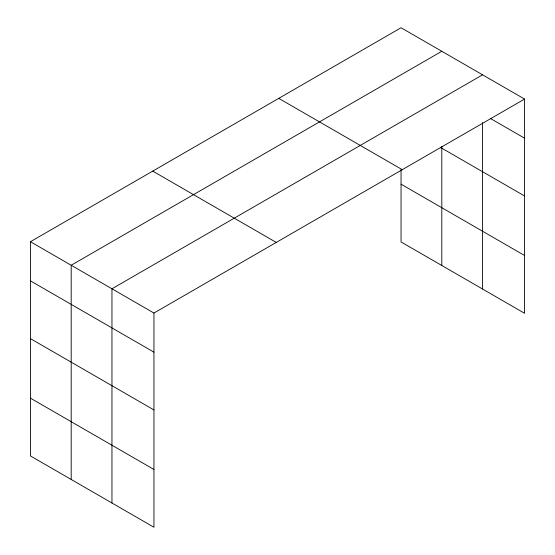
<?xml version="1.0" encoding="UTF-8"?>
<svg xmlns="http://www.w3.org/2000/svg" width="555" height="555" viewBox="0 0 555 555"><rect width="100%" height="100%" fill="white"/><g stroke="black" fill="none" stroke-linecap="round" stroke-linejoin="round"><path stroke-width="0.83" d="M524.572 99.068L401.05 27.75L30.428 241.723L30.428 455.933L153.95 527.25L153.95 313.041L524.572 99.068L524.572 313.277L401.05 241.959L401.05 169.518M441.808 146.464L441.808 265.498M482.572 122.565L482.572 289.03M441.808 51.282L71.193 265.255L71.193 479.471M482.572 74.821L111.957 288.794L111.957 503.003M490.821 118.708L524.572 138.188M440.33 147.332L524.572 195.971M278.742 98.36L402.264 169.677M401.05 184.184L524.572 255.494M152.736 171.113L276.258 242.424M30.428 241.723L153.95 313.041M30.428 280.851L153.95 352.161M30.428 338.626L153.95 409.944M30.428 398.157L153.95 469.474"/></g></svg>
